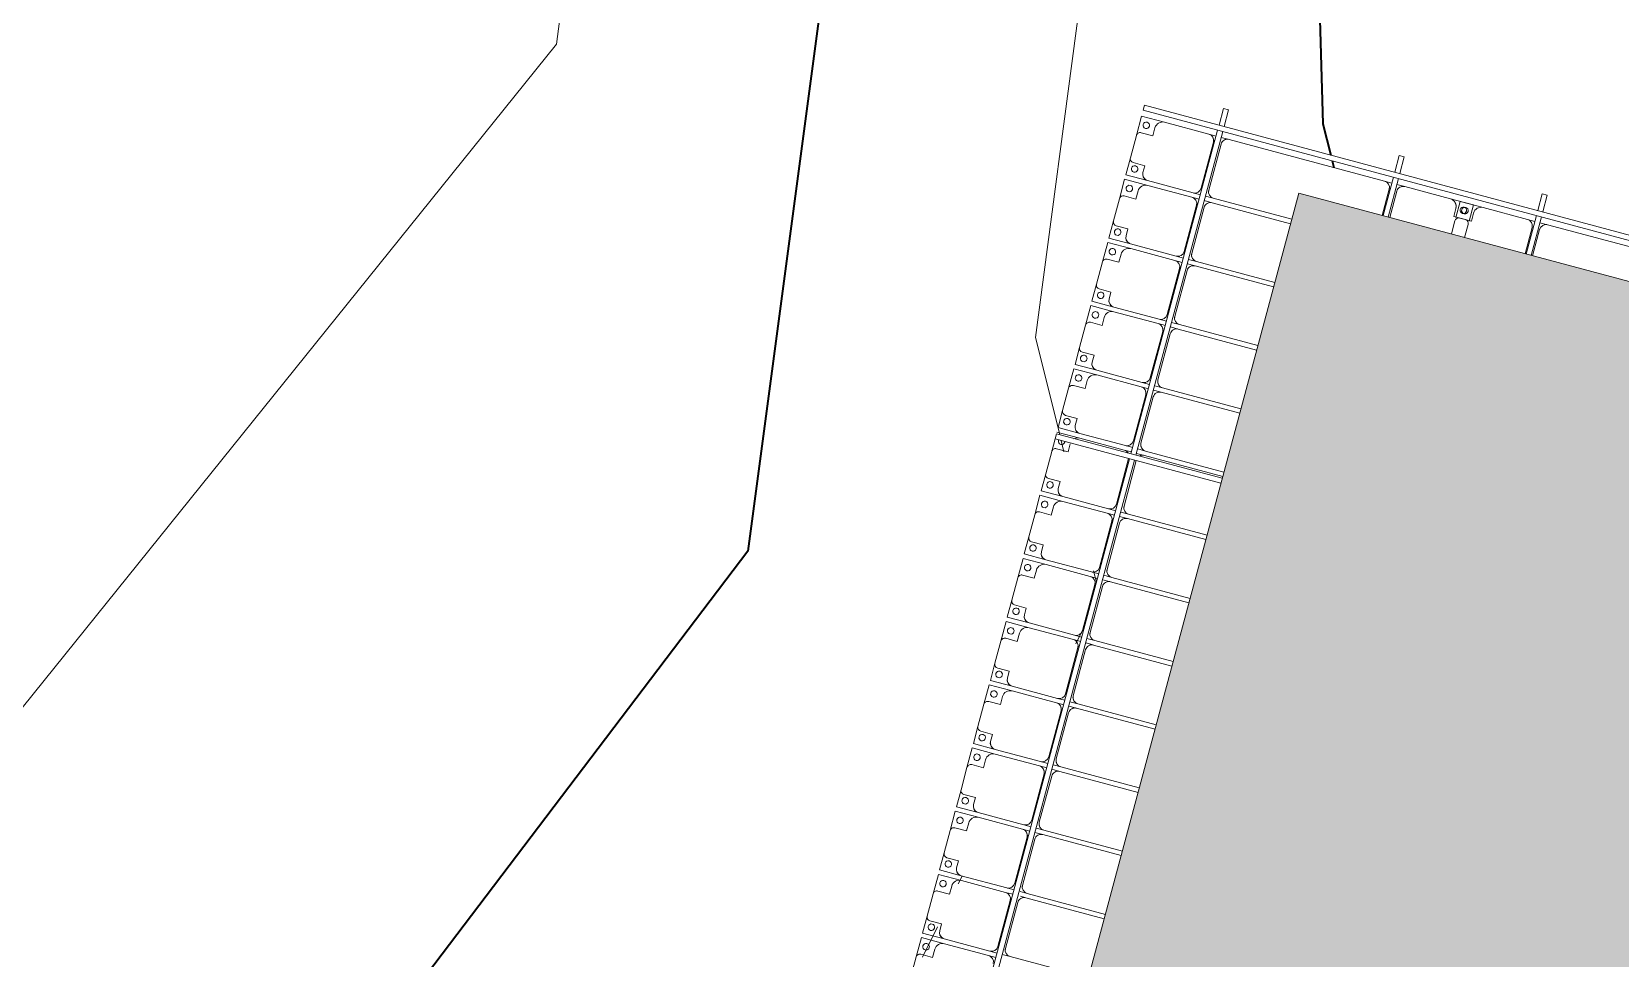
# Model space of a CAD drawing. Header units: millimetres. Extents: x -861324 to 439029, y -308065 to 694685.
# Drawn here: x -162826 to -150690, y 305103 to 312184 of the extents above; entities that cross this region are included whole.
import ezdxf

# ---------------------------------------------------------------- set-up
doc = ezdxf.new("R2010")
doc.units = ezdxf.units.MM
for name, color, linetype, lineweight in [('A-DETL-GENF', 92, 'Continuous', 9), ('A-DETL-MBND', 5, 'Continuous', 9), ('A-DETL-THIN', 151, 'Continuous', 9), ('A-GENM', 13, 'Continuous', 9), ('C-TOPO-MAJR', 7, 'Continuous', 35), ('C-TOPO-MINR', 7, 'Continuous', 9), ('S-BEAM', 12, 'Continuous', 9)]:
    doc.layers.add(name, color=color, linetype=linetype, lineweight=lineweight)

# ---------------------------------------------------------------- blocks, each defined once
blk = doc.blocks.new('Dai phao do pin - DẢI PHAO ĐỠ PIN-15626-BỐ TRÍ BÈ PIN HỒ BẢN MÒNG')
at = {"layer": 'A-DETL-MBND', "color": 254}
for p, q in [((-1312, 242), (-1130, 242)), ((-1312, 114), (-1312, 242)), ((-1312, 242), (-1312, 114)), ((-1130, 242), (-1312, 242)), ((-1190, 182), (-1190, 118)), ((-1190, 118), (-1190, 182)), ((-1190, 182), (-1190, 118)), ((-1190, 118), (-1190, 182)), ((-780, 242), (-1130, 242)), ((-780, 242), (-722, 242)), ((-780, 242), (-722, 242)), ((-730, -16), (-730, 192)), ((-682, 242), (-620, 242)), ((-682, 242), (-620, 242)), ((-670, 192), (-670, -16)), ((610, 242), (-620, 242)), ((-1312, 88), (-1312, -16)), ((-1190, 118), (-1282, 118)), ((-1282, 118), (-1190, 118)), ((-1190, 118), (-1282, 118)), ((-1282, 118), (-1190, 118))]:
    blk.add_line(p, q, dxfattribs=at)
for centre, radius, start, end in [((-1259, 183), 25, 0, 180), ((-1259, 183), 25, 0, 180), ((-1259, 183), 25, 180, 0), ((-1259, 183), 25, 180, 360), ((-1130, 182), 60, 90, 180), ((-1130, 182), 60, 90, 180), ((-1130, 182), 60, 90, 180), ((-1130, 182), 60, 90, 180), ((-780, 192), 50, 360, 90), ((-780, 192), 50, 360, 30), ((-620, 192), 50, 90, 180), ((-620, 192), 50, 90, 120), ((-1282, 88), 30, 90, 180)]:
    blk.add_arc(centre, radius, start, end, dxfattribs=at)
blk = doc.blocks.new('Dải phao đi lại kèm đỡ invester - DẢI PHAO ĐI LẠI-17505-BỐ TRÍ BÈ PIN HỒ BẢN MÒNG')
at = {"layer": 'A-DETL-MBND', "color": 254}
for p, q in [((-242, 1312), (-114, 1312)), ((-242, 1130), (-242, 1312)), ((-242, 1312), (-242, 1130)), ((-114, 1312), (-242, 1312)), ((-118, 1282), (-118, 1190)), ((-118, 1190), (-118, 1282)), ((-118, 1282), (-118, 1190)), ((-118, 1190), (-118, 1282)), ((16, 1312), (-88, 1312)), ((-242, 1130), (-242, 770)), ((-118, 1190), (-182, 1190)), ((-182, 1190), (-118, 1190)), ((-118, 1190), (-182, 1190)), ((-182, 1190), (-118, 1190)), ((-242, 708), (-242, 770)), ((-242, 708), (-242, 770)), ((-242, 610), (-242, 668)), ((-242, 610), (-242, 668)), ((-242, 610), (-242, -620)), ((-192, 720), (16, 720)), ((16, 660), (-192, 660)), ((223, -620), (223, 0)), ((258, 0), (258, -620)), ((723, -620), (723, 0)), ((758, 0), (758, -620)), ((1223, -620), (1223, 0)), ((1258, 0), (1258, -620)), ((1723, -620), (1723, 0)), ((1758, 0), (1758, -620)), ((2223, -620), (2223, 0)), ((2258, 0), (2258, -620)), ((2723, -620), (2723, 0)), ((2758, 0), (2758, -620)), ((3223, -620), (3223, 0)), ((3258, 0), (3258, -620)), ((3723, -620), (3723, 0)), ((3758, 0), (3758, -620)), ((4223, -620), (4223, 0)), ((4258, 0), (4258, -620)), ((4723, -620), (4723, 0)), ((4758, 0), (4758, -620)), ((5223, -620), (5223, 0)), ((5258, 0), (5258, -620)), ((5723, -620), (5723, 0)), ((5758, 0), (5758, -620)), ((6223, -620), (6223, 0)), ((-242, -682), (-242, -620)), ((-242, -682), (-242, -620)), ((-242, -780), (-242, -722)), ((-242, -780), (-242, -722)), ((-192, -670), (173, -670)), ((223, -620), (223, -682)), ((223, -620), (223, -682)), ((223, -722), (223, -780)), ((223, -722), (223, -780)), ((258, -682), (258, -620)), ((258, -682), (258, -620)), ((258, -780), (258, -722)), ((258, -780), (258, -722)), ((308, -670), (673, -670)), ((723, -620), (723, -682)), ((723, -620), (723, -682)), ((723, -722), (723, -780)), ((723, -722), (723, -780)), ((758, -682), (758, -620)), ((758, -682), (758, -620)), ((758, -780), (758, -722)), ((758, -780), (758, -722)), ((808, -670), (1173, -670)), ((1223, -620), (1223, -682)), ((1223, -620), (1223, -682)), ((1223, -722), (1223, -780)), ((1223, -722), (1223, -780)), ((1258, -682), (1258, -620)), ((1258, -682), (1258, -620)), ((1258, -780), (1258, -722)), ((1258, -780), (1258, -722)), ((1308, -670), (1673, -670)), ((1723, -620), (1723, -682)), ((1723, -620), (1723, -682)), ((1723, -722), (1723, -780)), ((1723, -722), (1723, -780)), ((1758, -682), (1758, -620)), ((1758, -682), (1758, -620)), ((1758, -780), (1758, -722)), ((1758, -780), (1758, -722)), ((1808, -670), (2173, -670)), ((2223, -620), (2223, -682)), ((2223, -620), (2223, -682)), ((2223, -722), (2223, -780)), ((2223, -722), (2223, -780)), ((2258, -682), (2258, -620)), ((2258, -682), (2258, -620)), ((2258, -780), (2258, -722)), ((2258, -780), (2258, -722)), ((2312, -670), (2673, -670)), ((2723, -620), (2723, -682)), ((2723, -620), (2723, -682)), ((2723, -722), (2723, -780)), ((2723, -722), (2723, -780)), ((2758, -682), (2758, -620)), ((2758, -682), (2758, -620)), ((2758, -780), (2758, -722)), ((2758, -780), (2758, -722)), ((2808, -670), (3173, -670)), ((3223, -620), (3223, -682)), ((3223, -620), (3223, -682)), ((3223, -722), (3223, -780)), ((3223, -722), (3223, -780)), ((3258, -682), (3258, -620)), ((3258, -682), (3258, -620)), ((3258, -780), (3258, -722)), ((3258, -780), (3258, -722)), ((3308, -670), (3673, -670)), ((3723, -620), (3723, -682)), ((3723, -620), (3723, -682)), ((3723, -722), (3723, -780)), ((3723, -722), (3723, -780)), ((3758, -682), (3758, -620)), ((3758, -682), (3758, -623)), ((3758, -780), (3758, -722)), ((3758, -780), (3758, -722)), ((3808, -670), (4173, -670)), ((4223, -620), (4223, -682)), ((4223, -620), (4223, -682)), ((4223, -722), (4223, -780)), ((4223, -722), (4223, -780)), ((4258, -682), (4258, -620)), ((4258, -682), (4258, -620)), ((4258, -780), (4258, -722)), ((4258, -780), (4258, -722)), ((4308, -670), (4673, -670)), ((4723, -620), (4723, -682)), ((4723, -620), (4723, -682)), ((4723, -722), (4723, -780)), ((4723, -722), (4723, -780)), ((4758, -682), (4758, -620)), ((4758, -682), (4758, -620)), ((4758, -780), (4758, -722)), ((4758, -780), (4758, -722)), ((4808, -670), (5173, -670)), ((5223, -620), (5223, -682)), ((5223, -620), (5223, -682)), ((5223, -722), (5223, -780)), ((5223, -722), (5223, -780)), ((5258, -682), (5258, -620)), ((5258, -682), (5258, -620)), ((5258, -780), (5258, -722)), ((5258, -780), (5258, -722)), ((5308, -670), (5673, -670)), ((5723, -620), (5723, -673)), ((5723, -620), (5723, -673)), ((5723, -722), (5723, -780)), ((5723, -722), (5723, -780)), ((5758, -663), (5758, -620)), ((5758, -663), (5758, -620)), ((5758, -780), (5758, -722)), ((5758, -780), (5758, -722)), ((5808, -670), (6173, -670)), ((6223, -620), (6223, -682)), ((6223, -620), (6223, -682)), ((6223, -722), (6223, -780)), ((6223, -722), (6223, -780)), ((6258, -780), (6258, -722)), ((6258, -780), (6258, -722)), ((-242, -780), (-242, -1130)), ((173, -730), (-192, -730)), ((223, -1140), (223, -780)), ((258, -780), (258, -1130)), ((673, -730), (308, -730)), ((723, -1140), (723, -780)), ((758, -780), (758, -1130)), ((1173, -730), (808, -730)), ((1223, -1140), (1223, -780)), ((1258, -780), (1258, -1130)), ((1673, -730), (1308, -730)), ((1723, -1140), (1723, -780)), ((1758, -780), (1758, -1130)), ((2173, -730), (1808, -730)), ((2223, -1140), (2223, -780)), ((2258, -780), (2258, -1130)), ((2673, -730), (2312, -730)), ((2723, -1140), (2723, -780)), ((2758, -780), (2758, -1130)), ((3173, -730), (2808, -730)), ((3223, -1140), (3223, -780)), ((3258, -780), (3258, -1130)), ((3673, -730), (3308, -730)), ((3723, -1140), (3723, -780)), ((3758, -780), (3758, -1130)), ((4173, -730), (3808, -730)), ((4223, -1140), (4223, -780)), ((4258, -780), (4258, -1130)), ((4673, -730), (4308, -730)), ((4723, -1140), (4723, -780)), ((4758, -780), (4758, -1130)), ((5173, -730), (4808, -730)), ((5223, -1140), (5223, -780)), ((5258, -780), (5258, -1130)), ((5673, -730), (5308, -730)), ((5723, -1140), (5723, -780)), ((5758, -780), (5758, -1130)), ((6173, -730), (5808, -730)), ((6223, -1140), (6223, -780)), ((6258, -780), (6258, -1130)), ((-242, -1312), (-242, -1130)), ((-242, -1130), (-242, -1312)), ((-182, -1190), (-118, -1190)), ((-118, -1190), (-182, -1190)), ((-182, -1190), (-118, -1190)), ((-118, -1190), (-182, -1190)), ((-118, -1190), (-118, -1282)), ((-118, -1282), (-118, -1190)), ((-118, -1190), (-118, -1282)), ((-118, -1282), (-118, -1190)), ((118, -1282), (118, -1190)), ((118, -1190), (173, -1190)), ((173, -1190), (118, -1190)), ((118, -1190), (118, -1282)), ((118, -1282), (118, -1190)), ((118, -1190), (118, -1282)), ((118, -1190), (173, -1190)), ((173, -1190), (118, -1190)), ((223, -1140), (223, -1312)), ((223, -1312), (223, -1140)), ((258, -1312), (258, -1130)), ((258, -1130), (258, -1312)), ((318, -1190), (382, -1190)), ((382, -1190), (318, -1190)), ((318, -1190), (382, -1190)), ((382, -1190), (318, -1190)), ((382, -1190), (382, -1282)), ((382, -1282), (382, -1190)), ((382, -1190), (382, -1282)), ((382, -1282), (382, -1190)), ((618, -1282), (618, -1190)), ((618, -1190), (673, -1190)), ((673, -1190), (618, -1190)), ((618, -1190), (618, -1282)), ((618, -1282), (618, -1190)), ((618, -1190), (618, -1282)), ((618, -1190), (673, -1190)), ((673, -1190), (618, -1190)), ((723, -1140), (723, -1312)), ((723, -1312), (723, -1140)), ((758, -1312), (758, -1130)), ((758, -1130), (758, -1312)), ((818, -1190), (882, -1190)), ((882, -1190), (818, -1190)), ((818, -1190), (882, -1190)), ((882, -1190), (818, -1190)), ((882, -1190), (882, -1282)), ((882, -1282), (882, -1190)), ((882, -1190), (882, -1282)), ((882, -1282), (882, -1190)), ((1118, -1282), (1118, -1190)), ((1118, -1190), (1173, -1190)), ((1173, -1190), (1118, -1190)), ((1118, -1190), (1118, -1282)), ((1118, -1282), (1118, -1190)), ((1118, -1190), (1118, -1282)), ((1118, -1190), (1173, -1190)), ((1173, -1190), (1118, -1190)), ((1223, -1140), (1223, -1312)), ((1223, -1312), (1223, -1140)), ((1258, -1312), (1258, -1130)), ((1258, -1130), (1258, -1312)), ((1318, -1190), (1382, -1190)), ((1382, -1190), (1318, -1190)), ((1318, -1190), (1382, -1190)), ((1382, -1190), (1318, -1190)), ((1382, -1190), (1382, -1282)), ((1382, -1282), (1382, -1190)), ((1382, -1190), (1382, -1282)), ((1382, -1282), (1382, -1190)), ((1618, -1282), (1618, -1190)), ((1618, -1190), (1673, -1190)), ((1673, -1190), (1618, -1190)), ((1618, -1190), (1618, -1282)), ((1618, -1282), (1618, -1190)), ((1618, -1190), (1618, -1282)), ((1618, -1190), (1673, -1190)), ((1673, -1190), (1618, -1190)), ((1723, -1140), (1723, -1312)), ((1723, -1312), (1723, -1140)), ((1758, -1312), (1758, -1130)), ((1758, -1130), (1758, -1312)), ((1818, -1190), (1882, -1190)), ((1882, -1190), (1818, -1190)), ((1818, -1190), (1882, -1190)), ((1882, -1190), (1818, -1190)), ((1882, -1190), (1882, -1282)), ((1882, -1282), (1882, -1190)), ((1882, -1190), (1882, -1282)), ((1882, -1282), (1882, -1190)), ((2118, -1282), (2118, -1190)), ((2118, -1190), (2173, -1190)), ((2173, -1190), (2118, -1190)), ((2118, -1190), (2118, -1282)), ((2118, -1282), (2118, -1190)), ((2118, -1190), (2118, -1282)), ((2118, -1190), (2173, -1190)), ((2173, -1190), (2118, -1190)), ((2223, -1140), (2223, -1312)), ((2223, -1312), (2223, -1140)), ((2258, -1312), (2258, -1130)), ((2258, -1130), (2258, -1312)), ((2318, -1190), (2382, -1190)), ((2382, -1190), (2318, -1190)), ((2318, -1190), (2382, -1190)), ((2382, -1190), (2318, -1190)), ((2382, -1190), (2382, -1282)), ((2382, -1282), (2382, -1190)), ((2382, -1190), (2382, -1282)), ((2382, -1282), (2382, -1190)), ((2618, -1282), (2618, -1190)), ((2618, -1190), (2673, -1190)), ((2673, -1190), (2618, -1190)), ((2618, -1190), (2618, -1282)), ((2618, -1282), (2618, -1190)), ((2618, -1190), (2618, -1282)), ((2618, -1190), (2673, -1190)), ((2673, -1190), (2618, -1190)), ((2723, -1140), (2723, -1312)), ((2723, -1312), (2723, -1140)), ((2758, -1312), (2758, -1130)), ((2758, -1130), (2758, -1312)), ((2818, -1190), (2882, -1190)), ((2882, -1190), (2818, -1190)), ((2818, -1190), (2882, -1190)), ((2882, -1190), (2818, -1190)), ((2882, -1190), (2882, -1282)), ((2882, -1282), (2882, -1190)), ((2882, -1190), (2882, -1282)), ((2882, -1282), (2882, -1190)), ((3118, -1282), (3118, -1190)), ((3118, -1190), (3173, -1190)), ((3173, -1190), (3118, -1190)), ((3118, -1190), (3118, -1282)), ((3118, -1282), (3118, -1190)), ((3118, -1190), (3118, -1282)), ((3118, -1190), (3173, -1190)), ((3173, -1190), (3118, -1190)), ((3223, -1140), (3223, -1312)), ((3223, -1312), (3223, -1140)), ((3258, -1312), (3258, -1130)), ((3258, -1130), (3258, -1312)), ((3318, -1190), (3382, -1190)), ((3382, -1190), (3318, -1190)), ((3318, -1190), (3382, -1190)), ((3382, -1190), (3318, -1190)), ((3382, -1190), (3382, -1282)), ((3382, -1282), (3382, -1190)), ((3382, -1190), (3382, -1282)), ((3382, -1282), (3382, -1190)), ((3618, -1282), (3618, -1190)), ((3618, -1190), (3673, -1190)), ((3673, -1190), (3618, -1190)), ((3618, -1190), (3618, -1282)), ((3618, -1282), (3618, -1190)), ((3618, -1190), (3618, -1282)), ((3618, -1190), (3673, -1190)), ((3673, -1190), (3618, -1190)), ((3723, -1140), (3723, -1312)), ((3723, -1312), (3723, -1140)), ((3758, -1312), (3758, -1130)), ((3758, -1130), (3758, -1312)), ((3818, -1190), (3882, -1190)), ((3882, -1190), (3818, -1190)), ((3818, -1190), (3882, -1190)), ((3882, -1190), (3818, -1190)), ((3882, -1190), (3882, -1282)), ((3882, -1282), (3882, -1190)), ((3882, -1190), (3882, -1282)), ((3882, -1282), (3882, -1190)), ((4118, -1282), (4118, -1190)), ((4118, -1190), (4173, -1190)), ((4173, -1190), (4118, -1190)), ((4118, -1190), (4118, -1282)), ((4118, -1282), (4118, -1190)), ((4118, -1190), (4118, -1282)), ((4118, -1190), (4173, -1190)), ((4173, -1190), (4118, -1190)), ((4223, -1140), (4223, -1312)), ((4223, -1312), (4223, -1140)), ((4258, -1312), (4258, -1130)), ((4258, -1130), (4258, -1312)), ((4318, -1190), (4382, -1190)), ((4382, -1190), (4318, -1190)), ((4318, -1190), (4382, -1190)), ((4382, -1190), (4318, -1190)), ((4382, -1190), (4382, -1282)), ((4382, -1282), (4382, -1190)), ((4382, -1190), (4382, -1282)), ((4382, -1282), (4382, -1190)), ((4618, -1282), (4618, -1190)), ((4618, -1190), (4673, -1190)), ((4673, -1190), (4618, -1190)), ((4618, -1190), (4618, -1282)), ((4618, -1282), (4618, -1190)), ((4618, -1190), (4618, -1282)), ((4618, -1190), (4673, -1190)), ((4673, -1190), (4618, -1190)), ((4723, -1140), (4723, -1312)), ((4723, -1312), (4723, -1140)), ((4758, -1312), (4758, -1130)), ((4758, -1130), (4758, -1312)), ((4818, -1190), (4882, -1190)), ((4882, -1190), (4818, -1190)), ((4818, -1190), (4882, -1190)), ((4882, -1190), (4818, -1190)), ((4882, -1190), (4882, -1282)), ((4882, -1282), (4882, -1190)), ((4882, -1190), (4882, -1282)), ((4882, -1282), (4882, -1190)), ((5118, -1282), (5118, -1190)), ((5118, -1190), (5173, -1190)), ((5173, -1190), (5118, -1190)), ((5118, -1190), (5118, -1282)), ((5118, -1282), (5118, -1190)), ((5118, -1190), (5118, -1282)), ((5118, -1190), (5173, -1190)), ((5173, -1190), (5118, -1190)), ((5223, -1140), (5223, -1312)), ((5223, -1312), (5223, -1140)), ((5258, -1312), (5258, -1130)), ((5258, -1130), (5258, -1312)), ((5318, -1190), (5382, -1190)), ((5382, -1190), (5318, -1190)), ((5318, -1190), (5382, -1190)), ((5382, -1190), (5318, -1190)), ((5382, -1190), (5382, -1282)), ((5382, -1282), (5382, -1190)), ((5382, -1190), (5382, -1282)), ((5382, -1282), (5382, -1190)), ((5618, -1282), (5618, -1190)), ((5618, -1190), (5673, -1190)), ((5673, -1190), (5618, -1190)), ((5618, -1190), (5618, -1282)), ((5618, -1282), (5618, -1190)), ((5618, -1190), (5618, -1282)), ((5618, -1190), (5673, -1190)), ((5673, -1190), (5618, -1190)), ((5723, -1140), (5723, -1312)), ((5723, -1312), (5723, -1140)), ((5758, -1312), (5758, -1130)), ((5758, -1130), (5758, -1312)), ((5818, -1190), (5882, -1190)), ((5882, -1190), (5818, -1190)), ((5818, -1190), (5882, -1190)), ((5882, -1190), (5818, -1190)), ((5882, -1190), (5882, -1282)), ((5882, -1282), (5882, -1190)), ((5882, -1190), (5882, -1282)), ((5882, -1282), (5882, -1190)), ((6118, -1282), (6118, -1190)), ((6118, -1190), (6173, -1190)), ((6173, -1190), (6118, -1190)), ((6118, -1190), (6118, -1282)), ((6118, -1282), (6118, -1190)), ((6118, -1190), (6118, -1282)), ((6118, -1190), (6173, -1190)), ((6173, -1190), (6118, -1190)), ((6223, -1140), (6223, -1312)), ((6223, -1312), (6223, -1140)), ((6258, -1312), (6258, -1130)), ((6258, -1130), (6258, -1312)), ((6318, -1190), (6382, -1190)), ((6382, -1190), (6318, -1190)), ((6318, -1190), (6382, -1190)), ((6382, -1190), (6318, -1190)), ((6382, -1190), (6382, -1282)), ((6382, -1282), (6382, -1190)), ((6382, -1190), (6382, -1282)), ((6382, -1282), (6382, -1190)), ((-88, -1312), (-242, -1312)), ((-242, -1312), (-88, -1312)), ((-88, -1312), (88, -1312)), ((223, -1312), (88, -1312)), ((88, -1312), (223, -1312)), ((412, -1312), (258, -1312)), ((258, -1312), (412, -1312)), ((412, -1312), (588, -1312)), ((723, -1312), (588, -1312)), ((588, -1312), (723, -1312)), ((912, -1312), (758, -1312)), ((758, -1312), (912, -1312)), ((912, -1312), (1088, -1312)), ((1223, -1312), (1088, -1312)), ((1088, -1312), (1223, -1312)), ((1412, -1312), (1258, -1312)), ((1258, -1312), (1412, -1312)), ((1412, -1312), (1588, -1312)), ((1723, -1312), (1588, -1312)), ((1588, -1312), (1723, -1312)), ((1912, -1312), (1758, -1312)), ((1758, -1312), (1912, -1312)), ((1912, -1312), (2088, -1312)), ((2223, -1312), (2088, -1312)), ((2088, -1312), (2223, -1312)), ((2412, -1312), (2312, -1312)), ((2312, -1312), (2412, -1312)), ((2412, -1312), (2588, -1312)), ((2723, -1312), (2588, -1312)), ((2588, -1312), (2723, -1312)), ((2912, -1312), (2758, -1312)), ((2758, -1312), (2912, -1312)), ((2912, -1312), (3088, -1312)), ((3223, -1312), (3088, -1312)), ((3088, -1312), (3223, -1312)), ((3412, -1312), (3258, -1312)), ((3258, -1312), (3412, -1312)), ((3412, -1312), (3588, -1312)), ((3723, -1312), (3588, -1312)), ((3588, -1312), (3723, -1312)), ((3912, -1312), (3758, -1312)), ((3758, -1312), (3912, -1312)), ((3912, -1312), (4088, -1312)), ((4223, -1312), (4088, -1312)), ((4088, -1312), (4223, -1312)), ((4412, -1312), (4258, -1312)), ((4258, -1312), (4412, -1312)), ((4412, -1312), (4588, -1312)), ((4723, -1312), (4588, -1312)), ((4588, -1312), (4723, -1312)), ((4912, -1312), (4758, -1312)), ((4758, -1312), (4912, -1312)), ((4912, -1312), (5088, -1312)), ((5223, -1312), (5088, -1312)), ((5088, -1312), (5223, -1312)), ((5412, -1312), (5258, -1312)), ((5258, -1312), (5412, -1312)), ((5412, -1312), (5588, -1312)), ((5723, -1312), (5588, -1312)), ((5588, -1312), (5723, -1312)), ((5912, -1312), (5758, -1312)), ((5758, -1312), (5912, -1312)), ((5912, -1312), (6088, -1312)), ((6223, -1312), (6088, -1312)), ((6088, -1312), (6223, -1312)), ((6412, -1312), (6258, -1312)), ((6258, -1312), (6412, -1312)), ((6412, -1312), (6588, -1312))]:
    blk.add_line(p, q, dxfattribs=at)
for centre, radius, start, end in [((-183, 1249), 25, 90, 270), ((-183, 1249), 25, 90, 270), ((-183, 1249), 25, 270, 90), ((-183, 1249), 25, 270, 90), ((-88, 1282), 30, 90, 180), ((-88, 1282), 30, 150, 180), ((-88, 1282), 30, 150, 180), ((-88, 1282), 30, 150, 180), ((-182, 1130), 60, 90, 180), ((-182, 1130), 60, 90, 165), ((-182, 1130), 60, 90, 165), ((-182, 1130), 60, 90, 165), ((-192, 770), 50, 180, 270), ((-192, 770), 50, 180, 210), ((-192, 610), 50, 90, 180), ((-192, 610), 50, 90, 120), ((-192, -620), 50, 180, 270), ((-192, -620), 50, 180, 210), ((173, -620), 50, 270, 0), ((173, -620), 50, 270, 300), ((308, -620), 50, 180, 270), ((308, -620), 50, 180, 210), ((673, -620), 50, 270, 0), ((673, -620), 50, 270, 300), ((808, -620), 50, 180, 270), ((808, -620), 50, 180, 210), ((1173, -620), 50, 270, 0), ((1173, -620), 50, 270, 300), ((1308, -620), 50, 180, 270), ((1308, -620), 50, 180, 210), ((1673, -620), 50, 270, 0), ((1673, -620), 50, 270, 300), ((1808, -620), 50, 180, 270), ((1808, -620), 50, 180, 210), ((2173, -620), 50, 270, 0), ((2173, -620), 50, 270, 300), ((2308, -620), 50, 180, 225), ((2308, -620), 50, 180, 210), ((2673, -620), 50, 270, 0), ((2673, -620), 50, 270, 300), ((2808, -620), 50, 180, 270), ((2808, -620), 50, 180, 210), ((3173, -620), 50, 270, 0), ((3173, -620), 50, 270, 300), ((3308, -620), 50, 180, 270), ((3308, -620), 50, 180, 210), ((3673, -620), 50, 270, 0), ((3673, -620), 50, 270, 300), ((3808, -620), 50, 180, 270), ((3808, -620), 50, 180, 210), ((4173, -620), 50, 270, 0), ((4173, -620), 50, 270, 300), ((4308, -620), 50, 180, 270), ((4308, -620), 50, 180, 210), ((4673, -620), 50, 270, 0), ((4673, -620), 50, 270, 300), ((4808, -620), 50, 180, 270), ((4808, -620), 50, 180, 210), ((5173, -620), 50, 270, 0), ((5173, -620), 50, 270, 300), ((5308, -620), 50, 180, 270), ((5308, -620), 50, 180, 210), ((5673, -620), 50, 270, 0), ((5673, -620), 50, 270, 300), ((5808, -620), 50, 180, 270), ((5808, -620), 50, 180, 210), ((6173, -620), 50, 270, 0), ((6173, -620), 50, 270, 300), ((-192, -780), 50, 90, 180), ((-192, -780), 50, 90, 120), ((173, -780), 50, 360, 90), ((173, -780), 50, 360, 30), ((308, -780), 50, 90, 180), ((308, -780), 50, 90, 120), ((673, -780), 50, 360, 90), ((673, -780), 50, 360, 30), ((808, -780), 50, 90, 180), ((808, -780), 50, 90, 120), ((1173, -780), 50, 360, 90), ((1173, -780), 50, 360, 30), ((1308, -780), 50, 90, 180), ((1308, -780), 50, 90, 120), ((1673, -780), 50, 360, 90), ((1673, -780), 50, 360, 30), ((1808, -780), 50, 90, 180), ((1808, -780), 50, 90, 120), ((2173, -780), 50, 360, 90), ((2173, -780), 50, 360, 30), ((2308, -780), 50, 135, 180), ((2673, -780), 50, 360, 90), ((2673, -780), 50, 360, 30), ((2808, -780), 50, 90, 180), ((2808, -780), 50, 90, 120), ((3173, -780), 50, 360, 90), ((3173, -780), 50, 360, 30), ((3308, -780), 50, 90, 180), ((3308, -780), 50, 90, 120), ((3673, -780), 50, 360, 90), ((3673, -780), 50, 360, 30), ((3808, -780), 50, 90, 180), ((3808, -780), 50, 90, 120), ((4173, -780), 50, 360, 90), ((4173, -780), 50, 360, 30), ((4308, -780), 50, 90, 180), ((4308, -780), 50, 90, 120), ((4673, -780), 50, 360, 90), ((4673, -780), 50, 360, 30), ((4808, -780), 50, 90, 180), ((4808, -780), 50, 90, 120), ((5173, -780), 50, 360, 90), ((5173, -780), 50, 360, 30), ((5308, -780), 50, 90, 180), ((5308, -780), 50, 90, 120), ((5673, -780), 50, 360, 90), ((5673, -780), 50, 360, 30), ((5808, -780), 50, 90, 180), ((5808, -780), 50, 90, 120), ((6173, -780), 50, 360, 90), ((6173, -780), 50, 360, 30), ((6308, -780), 50, 90, 180), ((-182, -1130), 60, 180, 270), ((-182, -1130), 60, 180, 270), ((-182, -1130), 60, 180, 270), ((-182, -1130), 60, 180, 270), ((173, -1140), 50, 270, 360), ((173, -1140), 50, 270, 345), ((173, -1140), 50, 270, 345), ((173, -1140), 50, 270, 345), ((318, -1130), 60, 180, 270), ((318, -1130), 60, 180, 270), ((318, -1130), 60, 180, 270), ((318, -1130), 60, 180, 270), ((673, -1140), 50, 270, 360), ((673, -1140), 50, 270, 345), ((673, -1140), 50, 270, 345), ((673, -1140), 50, 270, 345), ((818, -1130), 60, 180, 270), ((818, -1130), 60, 180, 270), ((818, -1130), 60, 180, 270), ((818, -1130), 60, 180, 270), ((1173, -1140), 50, 270, 360), ((1173, -1140), 50, 270, 345), ((1173, -1140), 50, 270, 345), ((1173, -1140), 50, 270, 345), ((1318, -1130), 60, 180, 270), ((1318, -1130), 60, 180, 270), ((1318, -1130), 60, 180, 270), ((1318, -1130), 60, 180, 270), ((1673, -1140), 50, 270, 360), ((1673, -1140), 50, 270, 345), ((1673, -1140), 50, 270, 345), ((1673, -1140), 50, 270, 345), ((1818, -1130), 60, 180, 270), ((1818, -1130), 60, 180, 270), ((1818, -1130), 60, 180, 270), ((1818, -1130), 60, 180, 270), ((2173, -1140), 50, 270, 360), ((2173, -1140), 50, 270, 345), ((2173, -1140), 50, 270, 345), ((2173, -1140), 50, 270, 345), ((2318, -1130), 60, 180, 225), ((2318, -1130), 60, 180, 225), ((2318, -1130), 60, 180, 225), ((2318, -1130), 60, 180, 225), ((2673, -1140), 50, 270, 360), ((2673, -1140), 50, 270, 345), ((2673, -1140), 50, 270, 345), ((2673, -1140), 50, 270, 345), ((2818, -1130), 60, 180, 270), ((2818, -1130), 60, 180, 270), ((2818, -1130), 60, 180, 270), ((2818, -1130), 60, 180, 270), ((3173, -1140), 50, 270, 360), ((3173, -1140), 50, 270, 345), ((3173, -1140), 50, 270, 345), ((3173, -1140), 50, 270, 345), ((3318, -1130), 60, 180, 270), ((3318, -1130), 60, 180, 270), ((3318, -1130), 60, 180, 270), ((3318, -1130), 60, 180, 270), ((3673, -1140), 50, 270, 360), ((3673, -1140), 50, 270, 345), ((3673, -1140), 50, 270, 345), ((3673, -1140), 50, 270, 345), ((3818, -1130), 60, 180, 270), ((3818, -1130), 60, 180, 270), ((3818, -1130), 60, 180, 270), ((3818, -1130), 60, 180, 270), ((4173, -1140), 50, 270, 360), ((4173, -1140), 50, 270, 345), ((4173, -1140), 50, 270, 345), ((4173, -1140), 50, 270, 345), ((4318, -1130), 60, 180, 270), ((4318, -1130), 60, 180, 270), ((4318, -1130), 60, 180, 270), ((4318, -1130), 60, 180, 270), ((4673, -1140), 50, 270, 360), ((4673, -1140), 50, 270, 345), ((4673, -1140), 50, 270, 345), ((4673, -1140), 50, 270, 345), ((4818, -1130), 60, 180, 270), ((4818, -1130), 60, 180, 270), ((4818, -1130), 60, 180, 270), ((4818, -1130), 60, 180, 270), ((5173, -1140), 50, 270, 360), ((5173, -1140), 50, 270, 345), ((5173, -1140), 50, 270, 345), ((5173, -1140), 50, 270, 345), ((5318, -1130), 60, 180, 270), ((5318, -1130), 60, 180, 270), ((5318, -1130), 60, 180, 270), ((5318, -1130), 60, 180, 270), ((5673, -1140), 50, 270, 360), ((5673, -1140), 50, 270, 345), ((5673, -1140), 50, 270, 345), ((5673, -1140), 50, 270, 345), ((5818, -1130), 60, 180, 270), ((5818, -1130), 60, 180, 270), ((5818, -1130), 60, 180, 270), ((5818, -1130), 60, 180, 270), ((6173, -1140), 50, 270, 360), ((6173, -1140), 50, 270, 345), ((6173, -1140), 50, 270, 345), ((6173, -1140), 50, 270, 345), ((6318, -1130), 60, 180, 270), ((6318, -1130), 60, 180, 270), ((6318, -1130), 60, 180, 270), ((6318, -1130), 60, 180, 270), ((-183, -1259), 25, 90, 270), ((-183, -1259), 25, 90, 270), ((-183, -1259), 25, 270, 90), ((-183, -1259), 25, 270, 90), ((-88, -1282), 30, 180, 270), ((-88, -1282), 30, 180, 270), ((-88, -1282), 30, 180, 270), ((-88, -1282), 30, 180, 270), ((88, -1282), 30, 270, 360), ((88, -1282), 30, 270, 0), ((88, -1282), 30, 270, 0), ((88, -1282), 30, 270, 0), ((162, -1259), 25, 90, 270), ((162, -1259), 25, 90, 270), ((162, -1259), 25, 270, 90), ((162, -1259), 25, 270, 90), ((317, -1259), 25, 90, 270), ((317, -1259), 25, 90, 270), ((317, -1259), 25, 270, 90), ((317, -1259), 25, 270, 90), ((412, -1282), 30, 180, 270), ((412, -1282), 30, 180, 270), ((412, -1282), 30, 180, 270), ((412, -1282), 30, 180, 270), ((588, -1282), 30, 270, 0), ((588, -1282), 30, 270, 0), ((588, -1282), 30, 270, 0), ((588, -1282), 30, 270, 0), ((662, -1259), 25, 90, 270), ((662, -1259), 25, 90, 270), ((662, -1259), 25, 270, 90), ((662, -1259), 25, 270, 90), ((817, -1259), 25, 90, 270), ((817, -1259), 25, 90, 270), ((817, -1259), 25, 270, 90), ((817, -1259), 25, 270, 90), ((912, -1282), 30, 180, 270), ((912, -1282), 30, 180, 270), ((912, -1282), 30, 180, 270), ((912, -1282), 30, 180, 270), ((1088, -1282), 30, 270, 0), ((1088, -1282), 30, 270, 0), ((1088, -1282), 30, 270, 0), ((1088, -1282), 30, 270, 0), ((1162, -1259), 25, 90, 270), ((1162, -1259), 25, 90, 270), ((1162, -1259), 25, 270, 90), ((1162, -1259), 25, 270, 90), ((1317, -1259), 25, 90, 270), ((1317, -1259), 25, 90, 270), ((1317, -1259), 25, 270, 90), ((1317, -1259), 25, 270, 90), ((1412, -1282), 30, 180, 270), ((1412, -1282), 30, 180, 270), ((1412, -1282), 30, 180, 270), ((1412, -1282), 30, 180, 270), ((1588, -1282), 30, 270, 0), ((1588, -1282), 30, 270, 0), ((1588, -1282), 30, 270, 0), ((1588, -1282), 30, 270, 0), ((1662, -1259), 25, 90, 270), ((1662, -1259), 25, 90, 270), ((1662, -1259), 25, 270, 90), ((1662, -1259), 25, 270, 90), ((1817, -1259), 25, 90, 270), ((1817, -1259), 25, 90, 270), ((1817, -1259), 25, 270, 90), ((1817, -1259), 25, 270, 90), ((1912, -1282), 30, 180, 270), ((1912, -1282), 30, 180, 270), ((1912, -1282), 30, 180, 270), ((1912, -1282), 30, 180, 270), ((2088, -1282), 30, 270, 0), ((2088, -1282), 30, 270, 0), ((2088, -1282), 30, 270, 0), ((2088, -1282), 30, 270, 0), ((2162, -1259), 25, 90, 270), ((2162, -1259), 25, 90, 270), ((2162, -1259), 25, 270, 90), ((2162, -1259), 25, 270, 90), ((2317, -1259), 25, 90, 105), ((2317, -1259), 25, 90, 105), ((2317, -1259), 25, 255, 270), ((2317, -1259), 25, 255, 270), ((2317, -1259), 25, 270, 90), ((2317, -1259), 25, 270, 90), ((2412, -1282), 30, 180, 270), ((2412, -1282), 30, 180, 270), ((2412, -1282), 30, 180, 270), ((2412, -1282), 30, 180, 270), ((2588, -1282), 30, 270, 0), ((2588, -1282), 30, 270, 0), ((2588, -1282), 30, 270, 0), ((2588, -1282), 30, 270, 0), ((2662, -1259), 25, 90, 270), ((2662, -1259), 25, 90, 270), ((2662, -1259), 25, 270, 90), ((2662, -1259), 25, 270, 90), ((2817, -1259), 25, 90, 270), ((2817, -1259), 25, 90, 270), ((2817, -1259), 25, 270, 90), ((2817, -1259), 25, 270, 90), ((2912, -1282), 30, 180, 270), ((2912, -1282), 30, 180, 270), ((2912, -1282), 30, 180, 270), ((2912, -1282), 30, 180, 270), ((3088, -1282), 30, 270, 0), ((3088, -1282), 30, 270, 0), ((3088, -1282), 30, 270, 0), ((3088, -1282), 30, 270, 0), ((3162, -1259), 25, 90, 270), ((3162, -1259), 25, 90, 270), ((3162, -1259), 25, 270, 90), ((3162, -1259), 25, 270, 90), ((3317, -1259), 25, 90, 270), ((3317, -1259), 25, 90, 270), ((3317, -1259), 25, 270, 90), ((3317, -1259), 25, 270, 90), ((3412, -1282), 30, 180, 270), ((3412, -1282), 30, 180, 270), ((3412, -1282), 30, 180, 270), ((3412, -1282), 30, 180, 270), ((3588, -1282), 30, 270, 0), ((3588, -1282), 30, 270, 0), ((3588, -1282), 30, 270, 0), ((3588, -1282), 30, 270, 0), ((3662, -1259), 25, 90, 270), ((3662, -1259), 25, 90, 270), ((3662, -1259), 25, 270, 90), ((3662, -1259), 25, 270, 90), ((3817, -1259), 25, 90, 270), ((3817, -1259), 25, 90, 270), ((3817, -1259), 25, 270, 90), ((3817, -1259), 25, 270, 90), ((3912, -1282), 30, 180, 270), ((3912, -1282), 30, 180, 270), ((3912, -1282), 30, 180, 270), ((3912, -1282), 30, 180, 270), ((4088, -1282), 30, 270, 0), ((4088, -1282), 30, 270, 0), ((4088, -1282), 30, 270, 0), ((4088, -1282), 30, 270, 0), ((4162, -1259), 25, 90, 270), ((4162, -1259), 25, 90, 270), ((4162, -1259), 25, 270, 90), ((4162, -1259), 25, 270, 90), ((4317, -1259), 25, 90, 270), ((4317, -1259), 25, 90, 270), ((4317, -1259), 25, 270, 90), ((4317, -1259), 25, 270, 90), ((4412, -1282), 30, 180, 270), ((4412, -1282), 30, 180, 270), ((4412, -1282), 30, 180, 270), ((4412, -1282), 30, 180, 270), ((4588, -1282), 30, 270, 0), ((4588, -1282), 30, 270, 0), ((4588, -1282), 30, 270, 0), ((4588, -1282), 30, 270, 0), ((4662, -1259), 25, 90, 270), ((4662, -1259), 25, 90, 270), ((4662, -1259), 25, 270, 90), ((4662, -1259), 25, 270, 90), ((4817, -1259), 25, 90, 270), ((4817, -1259), 25, 90, 270), ((4817, -1259), 25, 270, 90), ((4817, -1259), 25, 270, 90), ((4912, -1282), 30, 180, 270), ((4912, -1282), 30, 180, 270), ((4912, -1282), 30, 180, 270), ((4912, -1282), 30, 180, 270), ((5088, -1282), 30, 270, 0), ((5088, -1282), 30, 270, 0), ((5088, -1282), 30, 270, 0), ((5088, -1282), 30, 270, 0), ((5162, -1259), 25, 90, 270), ((5162, -1259), 25, 90, 270), ((5162, -1259), 25, 270, 90), ((5162, -1259), 25, 270, 90), ((5317, -1259), 25, 90, 270), ((5317, -1259), 25, 90, 270), ((5317, -1259), 25, 270, 90), ((5317, -1259), 25, 270, 90), ((5412, -1282), 30, 180, 270), ((5412, -1282), 30, 180, 270), ((5412, -1282), 30, 180, 270), ((5412, -1282), 30, 180, 270), ((5588, -1282), 30, 270, 0), ((5588, -1282), 30, 270, 0), ((5588, -1282), 30, 270, 0), ((5588, -1282), 30, 270, 0), ((5662, -1259), 25, 90, 270), ((5662, -1259), 25, 90, 270), ((5662, -1259), 25, 270, 90), ((5662, -1259), 25, 270, 90), ((5817, -1259), 25, 90, 270), ((5817, -1259), 25, 90, 270), ((5817, -1259), 25, 270, 90), ((5817, -1259), 25, 270, 90), ((5912, -1282), 30, 180, 270), ((5912, -1282), 30, 180, 270), ((5912, -1282), 30, 180, 270), ((5912, -1282), 30, 180, 270), ((6088, -1282), 30, 270, 0), ((6088, -1282), 30, 270, 0), ((6088, -1282), 30, 270, 0), ((6088, -1282), 30, 270, 0), ((6162, -1259), 25, 90, 270), ((6162, -1259), 25, 90, 270), ((6162, -1259), 25, 270, 90), ((6162, -1259), 25, 270, 90), ((6317, -1259), 25, 90, 270), ((6317, -1259), 25, 90, 270), ((6317, -1259), 25, 270, 90), ((6317, -1259), 25, 270, 90), ((6412, -1282), 30, 180, 270), ((6412, -1282), 30, 180, 270), ((6412, -1282), 30, 180, 270), ((6412, -1282), 30, 180, 270)]:
    blk.add_arc(centre, radius, start, end, dxfattribs=at)
blk = doc.blocks.new('Dầm C52 - Dầm C52-24592-BỐ TRÍ BÈ PIN HỒ BẢN MÒNG')
at = {"layer": 'S-BEAM', "color": 7}
for p, q in [((31807, 20), (37767, 20)), ((37807, 20), (40367, 20)), ((40407, 20), (40539, 20)), ((40539, 20), (40539, -20)), ((37767, -20), (31807, -20)), ((40367, -20), (37807, -20)), ((40539, -20), (40407, -20))]:
    blk.add_line(p, q, dxfattribs=at)
blk = doc.blocks.new('Dầm C52 - Dầm C52-V26-BỐ TRÍ BÈ PIN HỒ BẢN MÒNG')
at = {"layer": 'S-BEAM', "color": 7}
for p, q in [((40063, 20), (40367, 20)), ((40407, 20), (40539, 20)), ((40539, 20), (40539, -20)), ((40367, -20), (40063, -20)), ((40539, -20), (40407, -20))]:
    blk.add_line(p, q, dxfattribs=at)
blk = doc.blocks.new('Dầm C52 - Hộp 40x60-25239-BỐ TRÍ BÈ PIN HỒ BẢN MÒNG')
at = {"layer": 'S-BEAM', "color": 7}
for p, q in [((-146407, -20), (-146407, 20)), ((-146407, 20), (-145095, 20)), ((-145095, -20), (-146407, -20))]:
    blk.add_line(p, q, dxfattribs=at)
blk = doc.blocks.new('Dầm C52 - Hộp 40x60-V64-BỐ TRÍ BÈ PIN HỒ BẢN MÒNG')
at = {"layer": 'S-BEAM', "color": 7}
for p, q in [((-146407, -20), (-146407, 20)), ((-146407, 20), (146407, 20)), ((146407, -20), (-146407, -20))]:
    blk.add_line(p, q, dxfattribs=at)
blk = doc.blocks.new('HOBANMONG_BEPIN 2_rvt-1-BỐ TRÍ BÈ PIN HỒ BẢN MÒNG')
at = {"layer": 'A-GENM', "lineweight": 9}
for name, p, rotation in [('Dải phao đi lại kèm đỡ invester - DẢI PHAO ĐI LẠI-17505-BỐ TRÍ BÈ PIN HỒ BẢN MÒNG', (-153142, 310966), 255.0000000000011), ('Dai phao do pin - DẢI PHAO ĐỠ PIN-15626-BỐ TRÍ BÈ PIN HỒ BẢN MÒNG', (-150708, 310314), 344.9999999999998)]:
    blk.add_blockref(name, p, dxfattribs=dict(at, rotation=rotation))
at = {"layer": 'S-BEAM', "lineweight": 9}
for name, p, rotation in [('Dầm C52 - Dầm C52-24592-BỐ TRÍ BÈ PIN HỒ BẢN MÒNG', (-164194, 272435), 74.99999999999777), ('Dầm C52 - Hộp 40x60-V64-BỐ TRÍ BÈ PIN HỒ BẢN MÒNG', (-12911, 273710), 344.9999999999994), ('Dầm C52 - Dầm C52-V26-BỐ TRÍ BÈ PIN HỒ BẢN MÒNG', (-162851, 272075), 74.99999999999777), ('Dầm C52 - Dầm C52-V26-BỐ TRÍ BÈ PIN HỒ BẢN MÒNG', (-161759, 271782), 74.99999999999777), ('Dầm C52 - Hộp 40x60-25239-BỐ TRÍ BÈ PIN HỒ BẢN MÒNG', (-13584, 271199), 344.9999999999994)]:
    blk.add_blockref(name, p, dxfattribs=dict(at, rotation=rotation))

msp = doc.modelspace()

# ---------------------------------------------------------------- hatches: boundary and pattern name
at = {"layer": 'A-DETL-GENF'}
msp.add_hatch(color=8, dxfattribs=at).paths.add_polyline_path([(-10434, 183721), (-6295, 199164), (27670, 190063), (35952, 220973), (106311, 202120), (109408, 213682), (120971, 210584), (127700, 235698), (-153146, 310950), (-159871, 285852), (-171458, 288956), (-185431, 236806), (-152001, 227848), (-156142, 212394), (-49442, 183803), (-46850, 193478), (-14059, 184692)])

# ---------------------------------------------------------------- linework, layer by layer
at = {"layer": 'A-DETL-THIN'}
for p, q in [((-153146, 310950), (-159871, 285852)), ((127700, 235698), (-153146, 310950))]:
    msp.add_line(p, q, dxfattribs=at)
at = {"layer": 'C-TOPO-MAJR'}
for p, q in [((-153065, 315003), (-152961, 311479)), ((-156621, 313722), (-157354, 308215)), ((-152961, 311479), (-152902, 311241)), ((-152890, 311197), (-152878, 311145)), ((-157354, 308215), (-163360, 300296))]:
    msp.add_line(p, q, dxfattribs=at)
at = {"layer": 'C-TOPO-MINR'}
for p, q in [((-158451, 314844), (-158818, 312090)), ((-154791, 312601), (-155158, 309847)), ((-158818, 312090), (-162972, 306925)), ((-155158, 309847), (-154972, 309105)), ((-154961, 309060), (-154940, 308974)), ((-154713, 308064), (-154691, 307976)), ((-154795, 307616), (-154849, 307505)), ((-155717, 305731), (-155747, 305670)), ((-155907, 305342), (-156020, 305111))]:
    msp.add_line(p, q, dxfattribs=at)

# ---------------------------------------------------------------- block references
at = {"lineweight": 5}
msp.add_blockref('HOBANMONG_BEPIN 2_rvt-1-BỐ TRÍ BÈ PIN HỒ BẢN MÒNG', (0, 0), dxfattribs=at)

doc.saveas('drawing.dxf')
